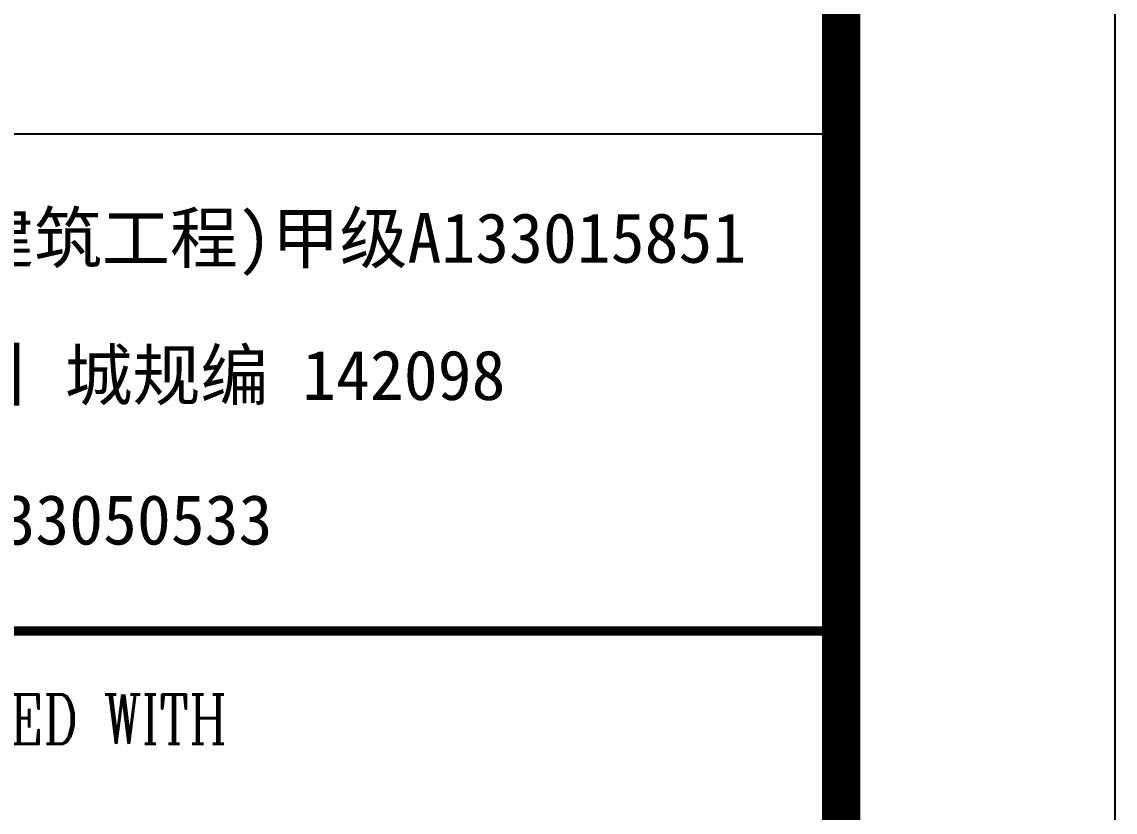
# Model space of a CAD drawing. Extents: x -138012 to 2129925, y -311560 to 0.
# Drawn here: x 1074190 to 1078182, y -145326 to -142441 of the extents above; entities that cross this region are included whole.
import ezdxf

# ---------------------------------------------------------------- set-up
doc = ezdxf.new("R2010")
doc.units = 0
doc.header["$LTSCALE"] = 1000
doc.header["$MEASUREMENT"] = 0
for name, color, linetype in [('PUB_TITLE', 4, 'CONTINUOUS'), ('TEXT', 7, 'CONTINUOUS'), ('图框', 4, 'CONTINUOUS')]:
    doc.layers.add(name, color=color, linetype=linetype)
doc.styles.add('iIcon2', font='')
doc.styles.add('MIMI-TKWZ', font='romanc.shx', dxfattribs={"width": 0.75, "oblique": 15, "bigfont": 'bigfont.shx'})
doc.styles.get('iIcon2').set_extended_font_data('SimSun')

# ---------------------------------------------------------------- blocks, each defined once
blk = doc.blocks.new('65464563')
at = {"layer": '图框'}
blk.add_line((1019536.6, 30552.1), (1026036.6, 30552.1), dxfattribs=at)
at = {"layer": '图框', "const_width": 140}
blk.add_lwpolyline([(1026037.3, 37637.7), (1019537.3, 37637.7), (1019537.3, -44462.3), (1026037.3, -44462.3)], close=True, dxfattribs=at)
at = {"layer": '图框', "const_width": 35}
blk.add_lwpolyline([(1019537.3, 28737.7), (1026037.3, 28737.7)], dxfattribs=at)
at = {"layer": '图框', "style": 'iIcon2'}
for s, p in [('工程设计证书编号 建筑行业(建筑工程)甲级A133015851', (1019619, 30081.8)), ('城乡规划编制证书编号 乙【浙】城规编 142098', (1019606.2, 29580.9)), ('工程总承包证书编号 (一级)D133050533', (1019625, 29053.2))]:
    blk.add_text(s, height=181.8, dxfattribs=at).set_placement(p)
at = {"layer": '图框', "style": 'MIMI-TKWZ', "width": 0.75}
blk.add_text('CO-OPERATED WITH', height=180, dxfattribs=at).set_placement((1021874.3, 28325.3))

msp = doc.modelspace()

# ---------------------------------------------------------------- linework, layer by layer
at = {"layer": 'PUB_TITLE'}
msp.add_lwpolyline([(929482.178, -218864.466), (1078182.178, -218864.466), (1078182.178, -134764.466), (929482.178, -134764.466)], close=True, dxfattribs=at)
at = {"layer": 'PUB_TITLE', "const_width": 100}
msp.add_lwpolyline([(931982.178, -217864.466), (1077182.178, -217864.466), (1077182.178, -135764.466), (931982.178, -135764.466)], close=True, dxfattribs=at)

# ---------------------------------------------------------------- block references
at = {"layer": 'TEXT'}
msp.add_blockref('65464563', (51144.835, -173402.167), dxfattribs=at)

doc.saveas('drawing.dxf')
